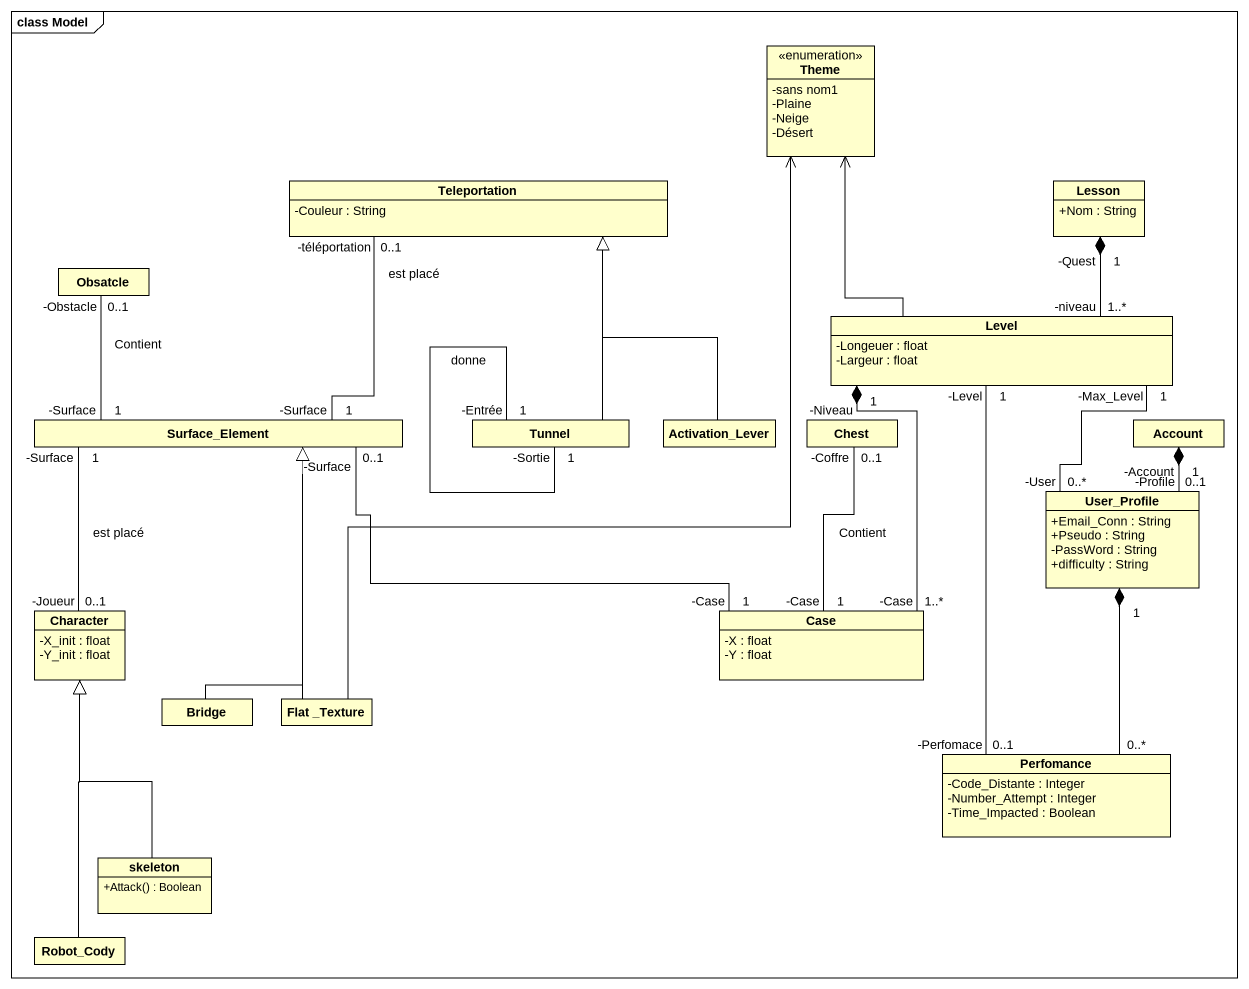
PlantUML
@startuml
mainframe class Model
hide circle
hide empty members
skinparam classAttributeIconSize 0
enum Theme {
  -sans nom1
  -Plaine
  -Neige
  -Désert
}
class Teleportation {
  -Couleur : String
}
class Lesson {
  +Nom : String
}
class Obsatcle
class Level {
  -Longeuer : float
  -Largeur : float
}
class Surface_Element
class Tunnel
class Activation_Lever
class Chest
class Account
class User_Profile {
  +Email_Conn : String
  +Pseudo : String
  -PassWord : String
  +difficulty : String
}
class Character {
  -X_init : float
  -Y_init : float
}
class Case {
  -X : float
  -Y : float
}
class Bridge
class "Flat _Texture" as Flat_Texture
class Perfomance {
  -Code_Distante : Integer
  -Number_Attempt : Integer
  -Time_Impacted : Boolean
}
class skeleton {
  +Attack() : Boolean
}
class Robot_Cody
Lesson "-Quest\n1" *-- "-niveau\n1..*" Level
Level -up-> Theme
Level "1\n-Niveau" *-- "1..*\n-Case" Case
Surface_Element "1\n-Surface" -up- "0..1\n-téléportation" Teleportation : est placé
Surface_Element "-Surface\n1" -up- "0..1\n-Obstacle" Obsatcle : Contient
Tunnel -up-|> Teleportation
Tunnel "-Sortie\n1" -- "-Entrée\n1" Tunnel : donne
Activation_Lever -up-|> Teleportation
Account "1\n-Account" *-- "0..1\n-Profile" User_Profile
User_Profile "-User\n0..*" -up- "-Max_Level\n1" Level
User_Profile "1" *-- "0..*" Perfomance
Character "-Joueur\n0..1" -up- "-Surface\n1" Surface_Element : est placé
Case "-Case\n1" -left- "-Surface\n0..1" Surface_Element
Case "-Case\n1" -up- "-Coffre\n0..1" Chest : Contient
Bridge -up-|> Surface_Element
Flat_Texture -up-> Theme
Flat_Texture -up-|> Surface_Element
Perfomance "-Perfomace\n0..1" -up- "-Level\n1" Level
skeleton -up-|> Character
Robot_Cody -up-|> Character
@enduml
